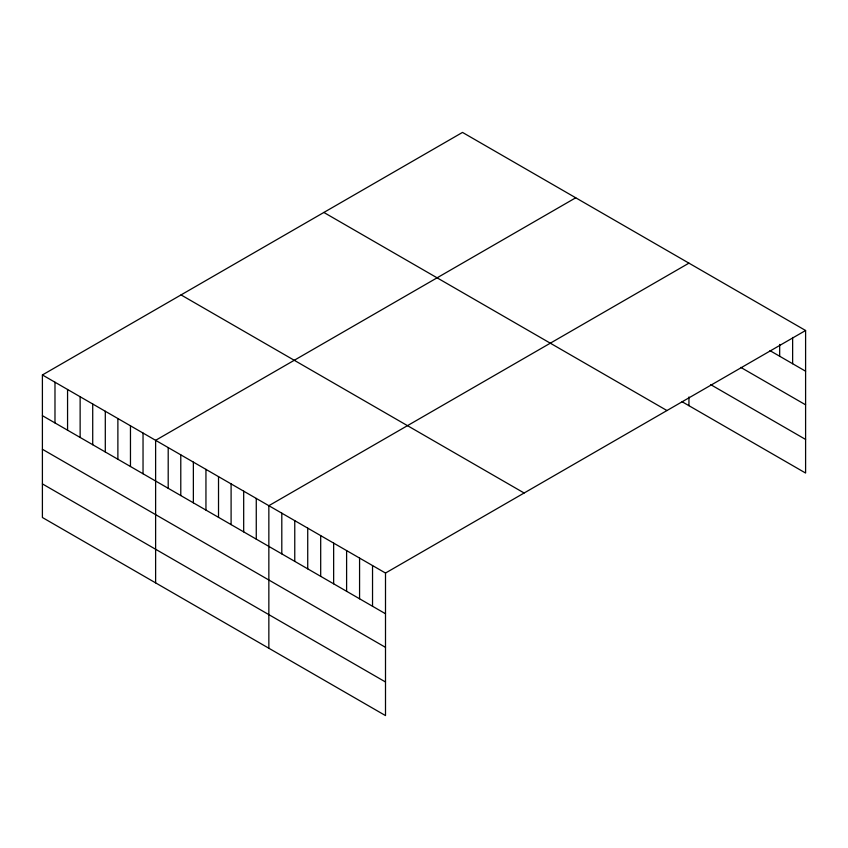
<?xml version="1.0" encoding="UTF-8"?>
<svg xmlns="http://www.w3.org/2000/svg" width="848" height="848" viewBox="0 0 848 848"><rect width="100%" height="100%" fill="white"/><g stroke="black" fill="none" stroke-linecap="round" stroke-linejoin="round"><path stroke-width="1.27" d="M42.4 374.954L385.501 573.047L385.501 715.585L42.4 517.503L42.4 374.954L462.499 132.415L805.6 330.497L805.6 473.046L682.089 401.729M575.728 197.785L155.619 440.324L155.619 582.873M688.947 263.145L268.848 505.694L268.848 648.243M385.501 573.047L805.6 330.497M769.952 350.627L805.6 371.212M740.792 367.396L805.6 404.814M710.55 384.557L805.6 439.434M323.872 212.456L666.963 410.538M181.037 294.913L524.128 493.006M42.4 415.668L385.501 613.751M42.4 449.27L385.501 647.353M42.4 483.901L385.501 681.983M792.636 337.462L792.636 363.728M779.672 344.426L779.672 356.245M688.947 396.981L688.947 405.694M372.537 565.563L372.537 606.267M359.573 558.079L359.573 598.783M346.609 550.596L346.609 591.3M333.646 543.112L333.646 583.816M320.692 535.629L320.692 576.333M307.729 528.145L307.729 568.849M294.765 520.661L294.765 561.365M281.801 513.178L281.801 553.882M256.266 498.433L256.266 539.137M243.683 491.172L243.683 531.876M231.101 483.901L231.101 524.615M218.519 476.64L218.519 517.354M205.947 469.379L205.947 510.083M193.365 462.118L193.365 502.822M180.783 454.857L180.783 495.561M168.201 447.585L168.201 488.3M143.036 433.063L143.036 473.767M130.465 425.802L130.465 466.506M117.883 418.541L117.883 459.245M105.3 411.269L105.3 451.984M92.718 404.008L92.718 444.723M80.136 396.747L80.136 437.451M67.564 389.486L67.564 430.19M54.982 382.225L54.982 422.929"/></g></svg>
